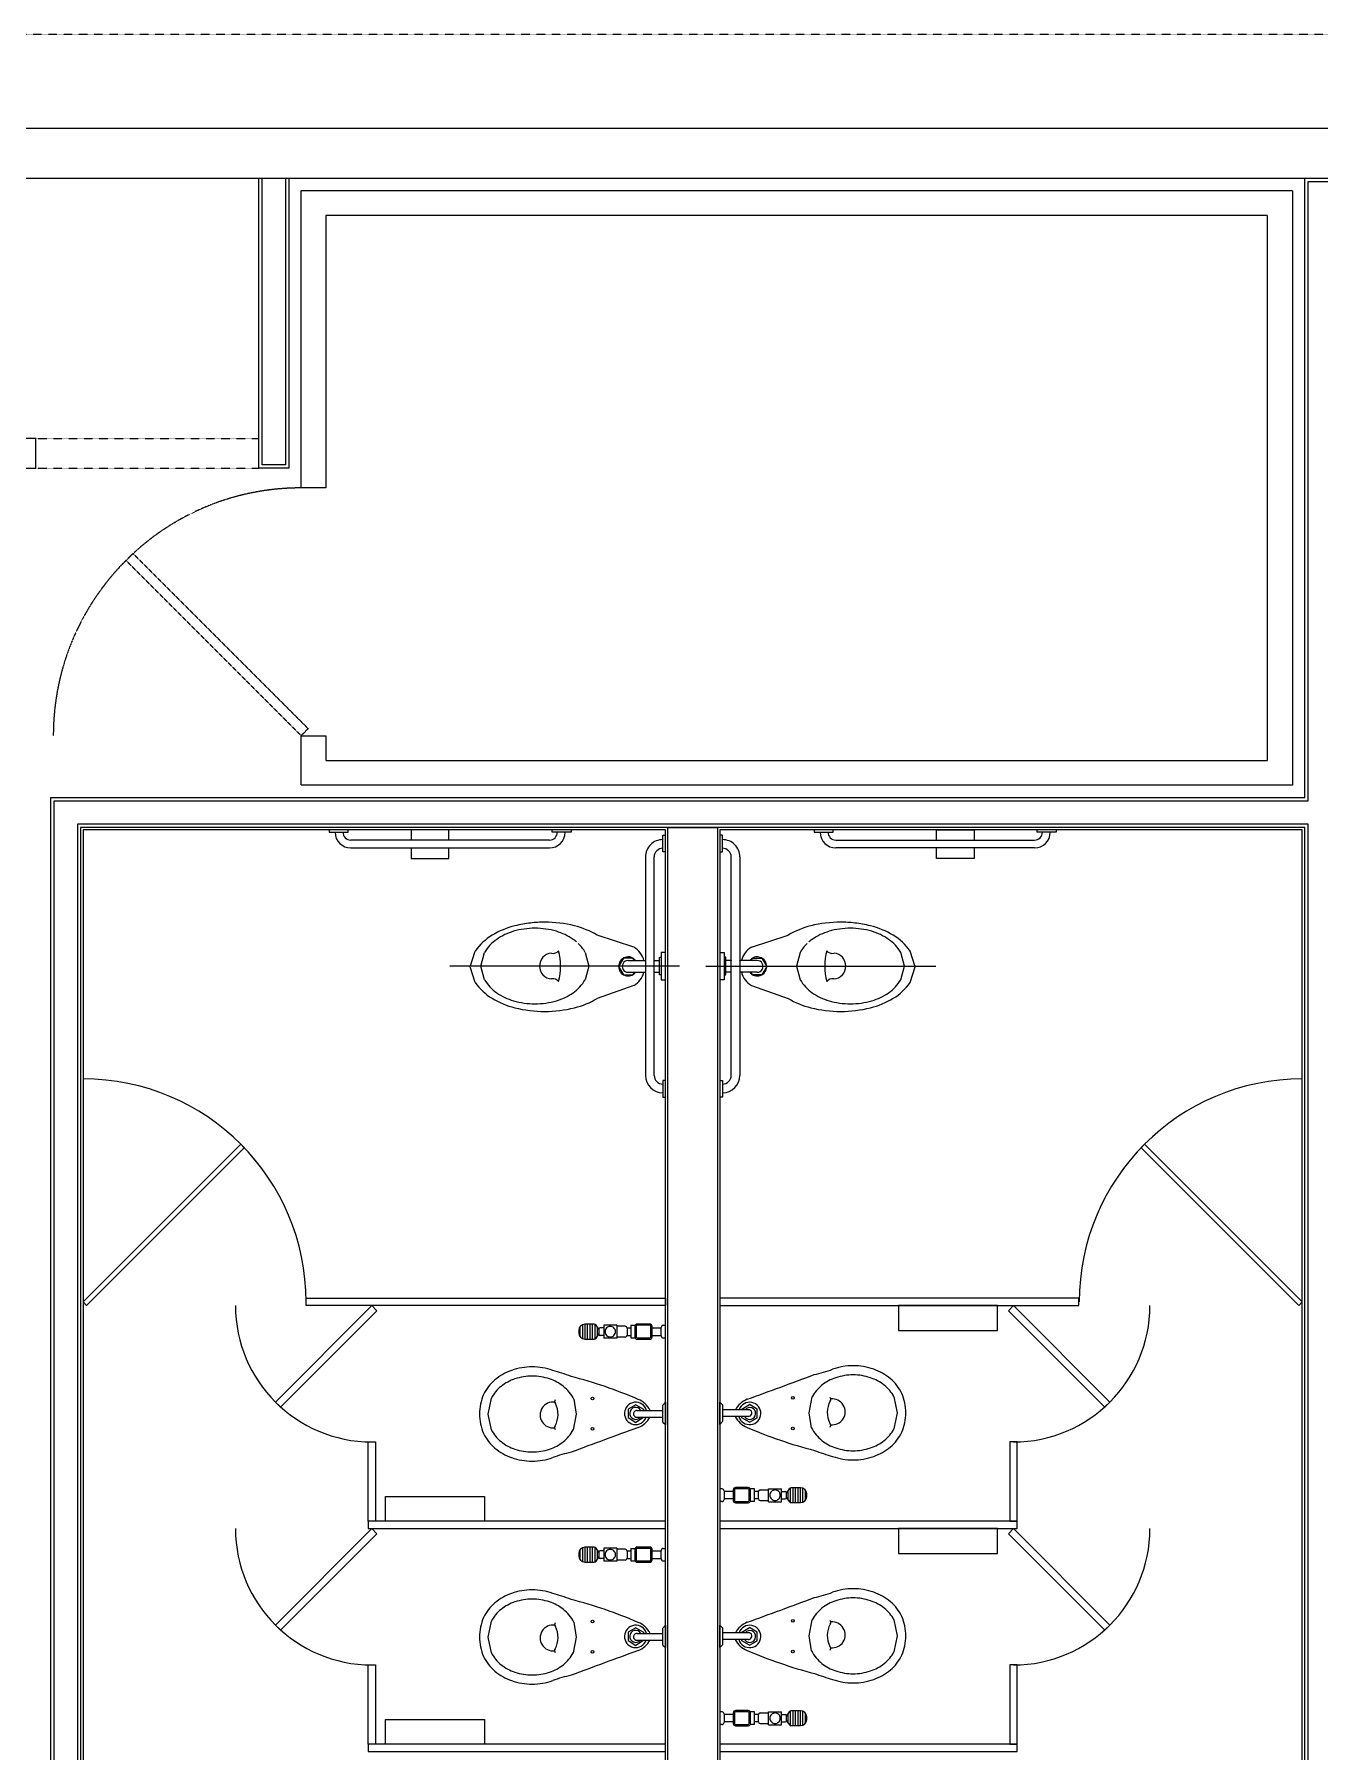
# Model space of a CAD drawing. Header units: millimetres. Extents: x -155 to 94595, y -3153 to 63413.
# Drawn here: x 4378 to 9565, y 55947 to 62877 of the extents above; entities that cross this region are included whole.
import ezdxf

# ---------------------------------------------------------------- set-up
doc = ezdxf.new("R2010")
doc.units = ezdxf.units.MM
for name, pattern in [('REFERENCIA CAMPECHE$0$63-BASE1-6$0$HIDDEN2', [0.1875, 0.125, -0.0625]), ('REFERENCIA CAMPECHE$0$SO-BASE1$0$HIDDEN2', [0.1875, 0.125, -0.0625]), ('TRATTEGGIATA2', [0.375, 0.25, -0.125])]:
    doc.linetypes.add(name, pattern=pattern)
for name, color, linetype in [('3', 145, 'Continuous'), ('5', 1, 'TRATTEGGIATA2'), ('door', 252, 'Continuous'), ('int', 185, 'Continuous'), ('section', 2, 'Continuous'), ('wall', 5, 'Continuous')]:
    doc.layers.add(name, color=color, linetype=linetype)

msp = doc.modelspace()

# ---------------------------------------------------------------- linework, layer by layer
at = {"layer": '3'}
for points in [[(6924.86, 59666.989), (4574.86, 59666.989), (4574.86, 50235.191), (5884.86, 50235.191)], [(6924.86, 51555.191), (6924.86, 59666.989)], [(9494.86, 50225.191), (9494.86, 59666.989), (7144.86, 59666.989)], [(7144.86, 59666.989), (7144.86, 50235.191)]]:
    msp.add_lwpolyline(points, dxfattribs=at)
at = {"layer": '5', "linetype": 'REFERENCIA CAMPECHE$0$SO-BASE1$0$HIDDEN2'}
msp.add_line((94584.86, 62877.489), (204.86, 62877.489), dxfattribs=at)
at = {"layer": '5', "linetype": 'REFERENCIA CAMPECHE$0$63-BASE1-6$0$HIDDEN2'}
for p, q in [((4384.86, 61246.989), (5284.86, 61246.989)), ((4384.86, 61126.989), (5284.86, 61126.989))]:
    msp.add_line(p, q, dxfattribs=at)
at = {"layer": '5'}
for points in [[(5454.86, 60046.989), (5554.86, 60046.989), (5554.86, 59946.989), (9354.86, 59946.989), (9354.86, 62146.989), (5554.86, 62146.989), (5554.86, 61046.989), (5454.86, 61046.989), (5454.86, 62246.989), (9454.86, 62246.989), (9454.86, 59846.989), (5454.86, 59846.989)], [(5454.86, 60046.989), (4747.753, 60754.096), (4776.037, 60782.38), (5483.144, 60075.274)]]:
    msp.add_lwpolyline(points, close=True, dxfattribs=at)
msp.add_arc((5454.86, 60046.989), 1000, 90, 180, dxfattribs=at)
at = {"layer": 'door'}
for points in [[(4574.86, 57761.989), (5211.256, 58398.385), (5225.398, 58384.243), (4589.002, 57747.847)], [(9494.86, 57761.989), (8858.464, 58398.385), (8844.321, 58384.243), (9480.717, 57747.847)], [(5739.797, 57746.98), (5350.889, 57358.071), (5372.102, 57336.858), (5761.01, 57725.767)], [(8329.925, 57746.972), (8718.834, 57358.064), (8697.62, 57336.85), (8308.712, 57725.759)], [(5739.794, 56846.98), (5350.886, 56458.071), (5372.099, 56436.858), (5761.008, 56825.767)], [(8329.925, 56846.971), (8718.833, 56458.062), (8697.62, 56436.849), (8308.712, 56825.757)]]:
    msp.add_lwpolyline(points, close=True, dxfattribs=at)
for centre, radius, start, end in [((4574.86, 57761.989), 900, 0, 90), ((9494.86, 57761.989), 900, 90, 180), ((5739.797, 57746.98), 550, 180, 270), ((8329.925, 57746.972), 550, 270, 0), ((5739.794, 56846.98), 550, 180, 270), ((8329.925, 56846.971), 550, 270, 0)]:
    msp.add_arc(centre, radius, start, end, dxfattribs=at)
at = {"layer": 'int'}
for p, q in [((5568.045, 59666.989), (5568.045, 59657.464)), ((5568.045, 59657.464), (5644.245, 59657.464)), ((5644.245, 59657.464), (5644.245, 59666.989)), ((6456.931, 59625.714), (5655.357, 59625.714)), ((6051.061, 59666.989), (5898.662, 59666.989)), ((5898.662, 59666.989), (5898.662, 59625.714)), ((6051.061, 59625.714), (6051.061, 59666.989)), ((6468.043, 59657.464), (6468.043, 59666.989)), ((6544.243, 59657.464), (6468.043, 59657.464)), ((6544.243, 59666.989), (6544.243, 59657.464)), ((6914.382, 59578.811), (6914.382, 59645.168)), ((6914.382, 59645.168), (6924.86, 59645.168)), ((7155.337, 59645.168), (7144.86, 59645.168)), ((7155.337, 59578.811), (7155.337, 59645.168)), ((7525.476, 59666.989), (7525.476, 59657.464)), ((7525.476, 59657.464), (7601.676, 59657.464)), ((7601.676, 59657.464), (7601.676, 59666.989)), ((7612.788, 59625.714), (8414.362, 59625.714)), ((8018.658, 59625.714), (8018.658, 59666.989)), ((8018.658, 59666.989), (8171.058, 59666.989)), ((8171.058, 59666.989), (8171.058, 59625.714)), ((8425.474, 59657.464), (8425.474, 59666.989)), ((8501.674, 59657.464), (8425.474, 59657.464)), ((8501.674, 59666.989), (8501.674, 59657.464)), ((5655.357, 59593.965), (6456.931, 59593.965)), ((5898.662, 59593.965), (5898.662, 59552.045)), ((5898.662, 59552.045), (6051.061, 59552.045)), ((6051.061, 59552.045), (6051.061, 59593.965)), ((6844.532, 59557.856), (6844.532, 58676.125)), ((6879.457, 58676.125), (6879.457, 59557.856)), ((6924.86, 59578.811), (6914.382, 59578.811)), ((7144.86, 59578.811), (7155.337, 59578.811)), ((7190.262, 58676.125), (7190.262, 59557.856)), ((7225.187, 59557.856), (7225.187, 58676.125)), ((8414.362, 59593.965), (7612.788, 59593.965)), ((8018.658, 59552.045), (8018.658, 59593.965)), ((8171.058, 59552.045), (8018.658, 59552.045)), ((8171.058, 59593.965), (8171.058, 59552.045)), ((6798.054, 59193.178), (6649.461, 59242.079)), ((7271.666, 59193.178), (7420.259, 59242.079)), ((6137.641, 59114.42), (6157.4, 59177.778)), ((6180.267, 59117.43), (6195.405, 59172.693)), ((6195.405, 59062.167), (6180.267, 59117.43)), ((6601.126, 59172.693), (6616.263, 59117.43)), ((6616.263, 59117.43), (6601.126, 59062.167)), ((6755.194, 59149.237), (6735.951, 59115.906)), ((6793.681, 59149.237), (6755.194, 59149.237)), ((6774.438, 59139.688), (6844.532, 59139.688)), ((6799.194, 59139.688), (6793.681, 59149.237)), ((6844.532, 59139.688), (6844.532, 59140.878)), ((6879.457, 59140.878), (6879.457, 59139.688)), ((6879.457, 59139.688), (6900.495, 59139.688)), ((6900.495, 59152.66), (6908.36, 59152.66)), ((6900.495, 59081.321), (6900.495, 59152.66)), ((6924.86, 59171.99), (6908.36, 59171.99)), ((6908.36, 59171.99), (6908.36, 59061.991)), ((7144.86, 59171.99), (7161.36, 59171.99)), ((7161.36, 59171.99), (7161.36, 59061.991)), ((7169.224, 59152.66), (7161.36, 59152.66)), ((7169.224, 59081.321), (7169.224, 59152.66)), ((7190.262, 59139.688), (7169.224, 59139.688)), ((7190.262, 59140.878), (7190.262, 59139.688)), ((7225.187, 59139.688), (7225.187, 59140.878)), ((7295.281, 59139.688), (7225.187, 59139.688)), ((7270.525, 59139.688), (7276.038, 59149.237)), ((7276.038, 59149.237), (7314.525, 59149.237)), ((7314.525, 59149.237), (7333.768, 59115.906)), ((7468.594, 59172.693), (7453.456, 59117.43)), ((7453.456, 59117.43), (7468.594, 59062.167)), ((7889.452, 59117.43), (7874.314, 59172.693)), ((7874.314, 59062.167), (7889.452, 59117.43)), ((7932.078, 59114.42), (7912.319, 59177.778)), ((6981.98, 59116.99), (6054.31, 59116.99)), ((6157.4, 59051.062), (6137.641, 59114.42)), ((6735.951, 59115.906), (6755.194, 59082.575)), ((6755.194, 59082.575), (6793.681, 59082.575)), ((6774.438, 59092.124), (6844.532, 59092.124)), ((6793.681, 59082.575), (6799.194, 59092.124)), ((6879.457, 59092.124), (6900.495, 59092.124)), ((6908.36, 59081.321), (6900.495, 59081.321)), ((6908.36, 59061.991), (6924.86, 59061.991)), ((7087.739, 59116.99), (8015.409, 59116.99)), ((7161.36, 59061.991), (7144.86, 59061.991)), ((7161.36, 59081.321), (7169.224, 59081.321)), ((7190.262, 59092.124), (7169.224, 59092.124)), ((7295.281, 59092.124), (7225.187, 59092.124)), ((7276.038, 59082.575), (7270.525, 59092.124)), ((7314.525, 59082.575), (7276.038, 59082.575)), ((7333.768, 59115.906), (7314.525, 59082.575)), ((7912.319, 59051.062), (7932.078, 59114.42)), ((6798.054, 59038.993), (6649.52, 58986.827)), ((7271.666, 59038.993), (7420.199, 58986.827)), ((6924.86, 58655.17), (6914.382, 58655.17)), ((6914.382, 58655.17), (6914.382, 58588.813)), ((7144.86, 58655.17), (7155.337, 58655.17)), ((7155.337, 58655.17), (7155.337, 58588.813)), ((6914.382, 58588.813), (6924.86, 58588.813)), ((7155.337, 58588.813), (7144.86, 58588.813)), ((8264.847, 57746.988), (7864.847, 57746.988)), ((7864.847, 57746.988), (7864.847, 57646.988)), ((8264.847, 57646.988), (8264.847, 57746.988)), ((6581.017, 57620.556), (6581.017, 57663.415)), ((6591.017, 57613.602), (6591.017, 57670.369)), ((6636.774, 57671.985), (6599.86, 57671.985)), ((6601.017, 57611.986), (6601.017, 57671.985)), ((6611.017, 57611.986), (6611.017, 57671.985)), ((6621.017, 57611.986), (6621.017, 57671.985)), ((6631.017, 57611.986), (6631.017, 57671.985)), ((6641.017, 57612.931), (6641.017, 57671.041)), ((6656.52, 57651.986), (6644.835, 57667.903)), ((6728.52, 57668.192), (6676.52, 57668.192)), ((6676.52, 57668.192), (6676.52, 57615.779)), ((6728.52, 57668.192), (6728.52, 57615.779)), ((6762.641, 57663.66), (6728.52, 57663.66)), ((6785.163, 57667.485), (6785.163, 57616.486)), ((6785.163, 57667.485), (6802.163, 57667.485)), ((6801.448, 57663.235), (6801.448, 57620.736)), ((6806.448, 57663.235), (6806.448, 57620.736)), ((6861.698, 57672.485), (6810.698, 57672.485)), ((6861.698, 57667.485), (6810.698, 57667.485)), ((6865.948, 57620.736), (6865.948, 57663.235)), ((6870.948, 57620.736), (6870.948, 57663.235)), ((6916.36, 57667.485), (6924.86, 57667.485)), ((6924.86, 57616.486), (6924.86, 57667.485)), ((6574.86, 57646.986), (6574.86, 57636.986)), ((6599.86, 57611.986), (6636.774, 57611.986)), ((6644.835, 57616.068), (6656.52, 57631.986)), ((6651.017, 57624.489), (6651.017, 57659.482)), ((6656.52, 57651.986), (6656.52, 57631.986)), ((6676.52, 57656.985), (6661.52, 57656.985)), ((6676.52, 57626.986), (6661.52, 57626.986)), ((6728.52, 57615.779), (6676.52, 57615.779)), ((6762.641, 57620.311), (6728.52, 57620.311)), ((6769.845, 57656.985), (6785.163, 57656.985)), ((6769.845, 57626.986), (6785.163, 57626.986)), ((6769.866, 57656.435), (6769.866, 57627.536)), ((6785.163, 57616.486), (6802.163, 57616.486)), ((6810.698, 57616.486), (6861.698, 57616.486)), ((6810.698, 57611.486), (6861.698, 57611.486)), ((6870.948, 57656.985), (6907.86, 57656.985)), ((6870.948, 57626.986), (6907.86, 57626.986)), ((6907.86, 57624.986), (6907.86, 57658.985)), ((6916.36, 57616.486), (6924.86, 57616.486)), ((7864.847, 57646.988), (8264.847, 57646.988)), ((6209.791, 57309.599), (6222.61, 57373.586)), ((6555.355, 57370.01), (6565.225, 57309.599)), ((6805.53, 57347.242), (6774.342, 57329.636)), ((6774.342, 57329.636), (6774.342, 57295.328)), ((6805.53, 57347.242), (6836.718, 57329.636)), ((6809.416, 57324.284), (6914.443, 57324.284)), ((6836.718, 57329.636), (6836.718, 57324.284)), ((6914.443, 57345.249), (6924.86, 57357.19)), ((6914.443, 57277.016), (6914.443, 57345.249)), ((6924.86, 57357.19), (6924.86, 57266.781)), ((7155.276, 57346.955), (7144.86, 57357.19)), ((7144.86, 57266.781), (7144.86, 57357.19)), ((7155.276, 57346.955), (7155.276, 57278.722)), ((7264.263, 57326.966), (7155.276, 57326.966)), ((7233.001, 57328.643), (7264.189, 57348.076)), ((7233.001, 57326.966), (7233.001, 57328.643)), ((7295.377, 57328.643), (7264.189, 57348.076)), ((7295.377, 57294.335), (7295.377, 57328.643)), ((7504.494, 57314.372), (7517.313, 57378.358)), ((7847.109, 57378.358), (7859.928, 57314.372)), ((6222.61, 57245.613), (6209.791, 57309.599)), ((6565.225, 57309.599), (6552.406, 57245.613)), ((6774.342, 57295.328), (6805.53, 57275.895)), ((6805.456, 57297.005), (6914.443, 57297.005)), ((6836.718, 57295.328), (6805.53, 57275.895)), ((6836.718, 57297.005), (6836.718, 57295.328)), ((6914.443, 57277.016), (6924.86, 57266.781)), ((7155.276, 57278.722), (7144.86, 57266.781)), ((7260.303, 57299.687), (7155.276, 57299.687)), ((7233.001, 57294.335), (7233.001, 57299.687)), ((7264.189, 57276.729), (7233.001, 57294.335)), ((7264.189, 57276.729), (7295.377, 57294.335)), ((7514.364, 57253.961), (7504.494, 57314.372)), ((7859.928, 57314.372), (7847.109, 57250.385)), ((5794.873, 56876.988), (5794.873, 56976.988)), ((5794.873, 56976.988), (6194.873, 56976.988)), ((6194.873, 56976.988), (6194.873, 56876.988)), ((7144.86, 57007.485), (7144.86, 56956.486)), ((7153.36, 57007.485), (7144.86, 57007.485)), ((7161.86, 56998.985), (7161.86, 56964.986)), ((7198.771, 56996.985), (7161.86, 56996.985)), ((7198.771, 57003.235), (7198.771, 56960.736)), ((7203.771, 57003.235), (7203.771, 56960.736)), ((7259.021, 57012.485), (7208.021, 57012.485)), ((7259.021, 57007.485), (7208.021, 57007.485)), ((7263.271, 56960.736), (7263.271, 57003.235)), ((7284.556, 57007.485), (7267.556, 57007.485)), ((7268.271, 56960.736), (7268.271, 57003.235)), ((7284.556, 56956.486), (7284.556, 57007.485)), ((7299.874, 56996.985), (7284.556, 56996.985)), ((7299.853, 56967.536), (7299.853, 56996.435)), ((7307.078, 57003.66), (7341.199, 57003.66)), ((7341.199, 56955.779), (7341.199, 57008.192)), ((7341.199, 57008.192), (7393.199, 57008.192)), ((7393.199, 56955.779), (7393.199, 57008.192)), ((7393.199, 56996.985), (7408.199, 56996.985)), ((7424.885, 57007.903), (7413.199, 56991.986)), ((7413.199, 56971.986), (7413.199, 56991.986)), ((7413.199, 56971.986), (7424.885, 56956.068)), ((7418.702, 56999.482), (7418.702, 56964.489)), ((7428.702, 57011.041), (7428.702, 56952.931)), ((7469.859, 57011.985), (7432.946, 57011.985)), ((7438.702, 57011.985), (7438.702, 56951.986)), ((7448.702, 57011.985), (7448.702, 56951.986)), ((7458.702, 57011.985), (7458.702, 56951.986)), ((7468.702, 57011.985), (7468.702, 56951.986)), ((7478.702, 57010.369), (7478.702, 56953.602)), ((7488.702, 57003.415), (7488.702, 56960.556)), ((7494.859, 56976.986), (7494.859, 56986.986)), ((7153.36, 56956.486), (7144.86, 56956.486)), ((7198.771, 56966.986), (7161.86, 56966.986)), ((7208.021, 56956.486), (7259.021, 56956.486)), ((7208.021, 56951.486), (7259.021, 56951.486)), ((7284.556, 56956.486), (7267.556, 56956.486)), ((7299.874, 56966.986), (7284.556, 56966.986)), ((7307.078, 56960.311), (7341.199, 56960.311)), ((7341.199, 56955.779), (7393.199, 56955.779)), ((7393.199, 56966.986), (7408.199, 56966.986)), ((7432.946, 56951.986), (7469.859, 56951.986)), ((6194.873, 56876.988), (5794.873, 56876.988)), ((8264.847, 56846.985), (7864.847, 56846.985)), ((7864.847, 56846.985), (7864.847, 56746.985)), ((8264.847, 56746.985), (8264.847, 56846.985)), ((6581.017, 56720.553), (6581.017, 56763.412)), ((6591.017, 56713.599), (6591.017, 56770.367)), ((6636.774, 56771.983), (6599.86, 56771.983)), ((6601.017, 56711.983), (6601.017, 56771.983)), ((6611.017, 56711.983), (6611.017, 56771.983)), ((6621.017, 56711.983), (6621.017, 56771.983)), ((6631.017, 56711.983), (6631.017, 56771.983)), ((6641.017, 56712.928), (6641.017, 56771.038)), ((6656.52, 56751.983), (6644.835, 56767.901)), ((6728.52, 56768.189), (6676.52, 56768.189)), ((6676.52, 56768.189), (6676.52, 56715.777)), ((6728.52, 56768.189), (6728.52, 56715.777)), ((6762.641, 56763.658), (6728.52, 56763.658)), ((6785.163, 56767.483), (6785.163, 56716.483)), ((6785.163, 56767.483), (6802.163, 56767.483)), ((6801.448, 56763.233), (6801.448, 56720.733)), ((6806.448, 56763.233), (6806.448, 56720.733)), ((6861.698, 56772.483), (6810.698, 56772.483)), ((6861.698, 56767.483), (6810.698, 56767.483)), ((6865.948, 56720.733), (6865.948, 56763.233)), ((6870.948, 56720.733), (6870.948, 56763.233)), ((6916.36, 56767.483), (6924.86, 56767.483)), ((6924.86, 56716.483), (6924.86, 56767.483)), ((6574.86, 56746.983), (6574.86, 56736.983)), ((6599.86, 56711.983), (6636.774, 56711.983)), ((6644.835, 56716.065), (6656.52, 56731.983)), ((6651.017, 56724.487), (6651.017, 56759.479)), ((6656.52, 56751.983), (6656.52, 56731.983)), ((6676.52, 56756.983), (6661.52, 56756.983)), ((6676.52, 56726.983), (6661.52, 56726.983)), ((6728.52, 56715.777), (6676.52, 56715.777)), ((6762.641, 56720.308), (6728.52, 56720.308)), ((6769.845, 56756.983), (6785.163, 56756.983)), ((6769.845, 56726.983), (6785.163, 56726.983)), ((6769.866, 56756.433), (6769.866, 56727.533)), ((6785.163, 56716.483), (6802.163, 56716.483)), ((6810.698, 56716.483), (6861.698, 56716.483)), ((6810.698, 56711.483), (6861.698, 56711.483)), ((6870.948, 56756.983), (6907.86, 56756.983)), ((6870.948, 56726.983), (6907.86, 56726.983)), ((6907.86, 56724.983), (6907.86, 56758.983)), ((6916.36, 56716.483), (6924.86, 56716.483)), ((7864.847, 56746.985), (8264.847, 56746.985)), ((6209.791, 56409.597), (6222.61, 56473.583)), ((6555.355, 56470.007), (6565.225, 56409.597)), ((6805.53, 56447.239), (6774.342, 56429.633)), ((6774.342, 56429.633), (6774.342, 56395.326)), ((6805.53, 56447.239), (6836.718, 56429.633)), ((6809.416, 56424.281), (6914.443, 56424.281)), ((6836.718, 56429.633), (6836.718, 56424.281)), ((6914.443, 56445.246), (6924.86, 56457.187)), ((6914.443, 56377.014), (6914.443, 56445.246)), ((6924.86, 56457.187), (6924.86, 56366.779)), ((7155.276, 56446.952), (7144.86, 56457.187)), ((7144.86, 56366.779), (7144.86, 56457.187)), ((7155.276, 56446.952), (7155.276, 56378.72)), ((7264.263, 56426.964), (7155.276, 56426.964)), ((7233.001, 56428.64), (7264.189, 56448.073)), ((7233.001, 56426.964), (7233.001, 56428.64)), ((7295.377, 56428.64), (7264.189, 56448.073)), ((7295.377, 56394.333), (7295.377, 56428.64)), ((7504.494, 56414.369), (7517.313, 56478.356)), ((7514.364, 56353.959), (7504.494, 56414.369)), ((7847.109, 56478.356), (7859.928, 56414.369)), ((7859.928, 56414.369), (7847.109, 56350.383)), ((6222.61, 56345.61), (6209.791, 56409.597)), ((6565.225, 56409.597), (6552.406, 56345.61)), ((6774.342, 56395.326), (6805.53, 56375.893)), ((6805.456, 56397.002), (6914.443, 56397.002)), ((6836.718, 56395.326), (6805.53, 56375.893)), ((6836.718, 56397.002), (6836.718, 56395.326)), ((6914.443, 56377.014), (6924.86, 56366.779)), ((7155.276, 56378.72), (7144.86, 56366.779)), ((7260.303, 56399.684), (7155.276, 56399.684)), ((7233.001, 56394.333), (7233.001, 56399.684)), ((7264.189, 56376.726), (7233.001, 56394.333)), ((7264.189, 56376.726), (7295.377, 56394.333)), ((5794.87, 55976.988), (5794.87, 56076.988)), ((5794.87, 56076.988), (6194.87, 56076.988)), ((6194.87, 56076.988), (6194.87, 55976.988)), ((7144.86, 56107.483), (7144.86, 56056.483)), ((7153.36, 56107.483), (7144.86, 56107.483)), ((7161.86, 56098.983), (7161.86, 56064.983)), ((7198.771, 56096.983), (7161.86, 56096.983)), ((7198.771, 56103.233), (7198.771, 56060.733)), ((7203.771, 56103.233), (7203.771, 56060.733)), ((7259.021, 56112.483), (7208.021, 56112.483)), ((7259.021, 56107.483), (7208.021, 56107.483)), ((7263.271, 56060.733), (7263.271, 56103.233)), ((7284.556, 56107.483), (7267.556, 56107.483)), ((7268.271, 56060.733), (7268.271, 56103.233)), ((7284.556, 56056.483), (7284.556, 56107.483)), ((7299.874, 56096.983), (7284.556, 56096.983)), ((7299.853, 56067.533), (7299.853, 56096.433)), ((7307.078, 56103.658), (7341.199, 56103.658)), ((7341.199, 56055.777), (7341.199, 56108.189)), ((7341.199, 56108.189), (7393.199, 56108.189)), ((7393.199, 56055.777), (7393.199, 56108.189)), ((7393.199, 56096.983), (7408.199, 56096.983)), ((7424.885, 56107.901), (7413.199, 56091.983)), ((7413.199, 56071.983), (7413.199, 56091.983)), ((7413.199, 56071.983), (7424.885, 56056.065)), ((7418.702, 56099.479), (7418.702, 56064.487)), ((7428.702, 56111.038), (7428.702, 56052.928)), ((7469.859, 56111.983), (7432.946, 56111.983)), ((7438.702, 56111.983), (7438.702, 56051.983)), ((7448.702, 56111.983), (7448.702, 56051.983)), ((7458.702, 56111.983), (7458.702, 56051.983)), ((7468.702, 56111.983), (7468.702, 56051.983)), ((7478.702, 56110.367), (7478.702, 56053.599)), ((7488.702, 56103.412), (7488.702, 56060.553)), ((7494.859, 56076.983), (7494.859, 56086.983)), ((7153.36, 56056.483), (7144.86, 56056.483)), ((7198.771, 56066.983), (7161.86, 56066.983)), ((7208.021, 56056.483), (7259.021, 56056.483)), ((7208.021, 56051.483), (7259.021, 56051.483)), ((7284.556, 56056.483), (7267.556, 56056.483)), ((7299.874, 56066.983), (7284.556, 56066.983)), ((7307.078, 56060.308), (7341.199, 56060.308)), ((7341.199, 56055.777), (7393.199, 56055.777)), ((7393.199, 56066.983), (7408.199, 56066.983)), ((7432.946, 56051.983), (7469.859, 56051.983)), ((6194.87, 55976.988), (5794.87, 55976.988))]:
    msp.add_line(p, q, dxfattribs=at)
for centre in [(6630.453, 57372.442), (7439.266, 57374.532), (6630.453, 57249.439), (7439.266, 57251.529), (6630.453, 56472.439), (7439.266, 56474.53), (6630.453, 56349.436), (7439.266, 56351.526)]:
    msp.add_circle(centre, 5.475, dxfattribs=at)
for centre, radius, start, end in [((5655.357, 59657.464), 63.5, 179.999969, 269.999969), ((5655.357, 59657.464), 31.75, 179.999969, 269.999969), ((6456.931, 59657.464), 63.5, 270.000031, 0.000031), ((6456.931, 59657.464), 31.75, 270.000031, 0.000031), ((6914.382, 59557.856), 69.85, 89.999969, 179.999969), ((7155.337, 59557.856), 69.85, 0.000031, 90.000031), ((7612.788, 59657.464), 63.5, 179.999969, 269.999969), ((7612.788, 59657.464), 31.75, 179.999969, 269.999969), ((8414.362, 59657.464), 63.5, 270.000031, 0.000031), ((8414.362, 59657.464), 31.75, 270.000031, 0.000031), ((6914.382, 59557.856), 34.925, 89.999969, 179.999969), ((7155.337, 59557.856), 34.925, 0.000031, 90.000031), ((6398.733, 58952.846), 336.768, 103.9461185, 120.9435354), ((6375.727, 59037.04), 229.647, 106.1550421, 124.9666371), ((6398.265, 58959.237), 310.649, 90, 106.1550421), ((6437.846, 58795.343), 499.055, 96.5794943, 103.9461185), ((6437.846, 58795.343), 499.055, 90, 96.5794943), ((6398.265, 58959.237), 310.649, 73.8449579, 90), ((6437.846, 58795.343), 499.055, 76.0538815, 90), ((6420.803, 59037.04), 229.647, 55.0333629, 73.8449579), ((6476.958, 58952.846), 336.768, 59.1876325, 76.0538815), ((7592.761, 58952.846), 336.768, 103.9461185, 120.8123675), ((7631.873, 58795.343), 499.055, 90, 103.9461185), ((7648.916, 59037.04), 229.647, 106.1550421, 124.9666371), ((7671.454, 58959.237), 310.649, 90, 106.1550421), ((7631.873, 58795.343), 499.055, 83.4205057, 90), ((7671.454, 58959.237), 310.649, 73.8449579, 90), ((7631.873, 58795.343), 499.055, 76.0538815, 83.4205057), ((7670.986, 58952.846), 336.768, 59.0564646, 76.0538815), ((7693.992, 59037.04), 229.647, 55.0333629, 73.8449579), ((6339.177, 59052.187), 220.943, 120.9435354, 145.3590746), ((6341.285, 59086.289), 169.549, 124.9666371, 149.3620795), ((6455.245, 59086.289), 169.549, 49.2229152, 55.0333629), ((6455.245, 59086.289), 169.549, 30.6379205, 45.9167374), ((6751.551, 59116.085), 90.032, 15.1981249, 58.9014013), ((7318.168, 59116.085), 90.032, 121.0985987, 164.8018751), ((7614.474, 59086.289), 169.549, 134.0832626, 149.3620795), ((7614.474, 59086.289), 169.549, 124.9666371, 130.7770848), ((7728.434, 59086.289), 169.549, 30.6379205, 55.0333629), ((7730.542, 59052.187), 220.943, 34.6409254, 59.0564646), ((6468.95, 59117.449), 52.307, 94.9609268, 265.988703), ((6470.455, 59199.288), 30.961, 260.3980735, 318.5740465), ((6271.556, 59117.016), 230.548, 344.4546674, 15.5453326), ((6774.438, 59115.906), 38.565, 38.0731814, 321.9268186), ((6774.438, 59115.906), 23.782, 90, 270.000048), ((7295.281, 59115.906), 38.565, 218.0731814, 141.9268186), ((7295.281, 59115.906), 23.782, 269.999952, 90), ((7798.163, 59117.016), 230.548, 164.4546674, 195.5453326), ((7599.264, 59199.288), 30.961, 221.4259535, 279.6019265), ((7600.769, 59117.449), 52.307, 274.011297, 85.0390732), ((6339.177, 59176.653), 220.943, 214.6409254, 239.0564646), ((6341.285, 59148.571), 169.549, 210.6379205, 235.0333629), ((6470.455, 59034.743), 30.961, 41.4259535, 99.6019265), ((6455.245, 59148.571), 169.549, 304.9666371, 329.3620795), ((6751.551, 59116.085), 90.032, 301.0985987, 344.5656579), ((7318.168, 59116.085), 90.032, 195.4343421, 238.9014013), ((7614.474, 59148.571), 169.549, 210.6379205, 235.0333629), ((7599.264, 59034.743), 30.961, 80.3980735, 138.5740465), ((7728.434, 59148.571), 169.549, 304.9666371, 329.3620795), ((7730.542, 59176.653), 220.943, 300.9435354, 325.3590746), ((6398.733, 59275.993), 336.768, 239.0564646, 256.0538815), ((6375.727, 59197.82), 229.647, 235.0333629, 253.8449579), ((6420.803, 59197.82), 229.647, 286.1550421, 304.9666371), ((6476.958, 59275.993), 336.768, 283.9461185, 300.8168194), ((7592.761, 59275.993), 336.768, 239.1831806, 256.0538815), ((7648.916, 59197.82), 229.647, 235.0333629, 253.8449579), ((7670.986, 59275.993), 336.768, 283.9461185, 300.9435354), ((7693.992, 59197.82), 229.647, 286.1550421, 304.9666371), ((6398.265, 59275.624), 310.649, 253.8449579, 270), ((6437.846, 59433.496), 499.055, 256.0538815, 270), ((6398.265, 59275.624), 310.649, 270, 286.1550421), ((6437.846, 59433.496), 499.055, 270, 283.9461185), ((7631.873, 59433.496), 499.055, 256.0538815, 270), ((7671.454, 59275.624), 310.649, 253.8449579, 270), ((7631.873, 59433.496), 499.055, 270, 283.9461185), ((7671.454, 59275.624), 310.649, 270, 286.1550421), ((6914.382, 58676.125), 69.85, 180.000031, 270.000031), ((6914.382, 58676.125), 34.925, 180.000031, 270.000031), ((7155.337, 58676.125), 34.925, 269.999969, 359.999969), ((7155.337, 58676.125), 69.85, 269.999969, 359.999969), ((6599.86, 57646.986), 25, 90, 180), ((6636.774, 57661.985), 10, 36.2830205, 90), ((6702.52, 57642.391), 20.8, 90, 112.6986176), ((6702.52, 57642.391), 20.8, 67.3013824, 90), ((6762.641, 57656.435), 7.225, 0, 90), ((6810.698, 57663.235), 9.25, 90, 180), ((6810.698, 57663.235), 4.25, 90, 180), ((6861.698, 57663.235), 9.25, 360, 90), ((6861.698, 57663.235), 4.25, 360, 90), ((6916.36, 57658.985), 8.5, 90, 180), ((6599.86, 57636.986), 25, 180, 270), ((6636.774, 57621.986), 10, 270, 323.7169795), ((6661.52, 57651.986), 5, 90, 180), ((6661.52, 57631.986), 5, 180, 270), ((6702.93, 57641.986), 21.41, 157.69725, 180), ((6702.93, 57641.986), 21.41, 180, 202.30275), ((6702.73, 57642.067), 21.194, 135.2799162, 157.69725), ((6702.73, 57641.904), 21.194, 202.30275, 224.7200838), ((6702.602, 57642.194), 21.014, 112.6986176, 135.2799162), ((6702.602, 57641.777), 21.014, 224.7200838, 247.3013824), ((6702.52, 57641.58), 20.8, 247.3013824, 270), ((6702.52, 57641.58), 20.8, 270, 292.6986176), ((6702.437, 57642.194), 21.014, 44.7200838, 67.3013824), ((6702.437, 57641.777), 21.014, 292.6986176, 315.2799162), ((6702.31, 57642.067), 21.194, 22.3027499, 44.7200838), ((6702.31, 57641.904), 21.194, 315.2799162, 337.69725), ((6702.11, 57641.986), 21.41, 0, 22.30275), ((6702.11, 57641.986), 21.41, 337.69725, 0), ((6762.641, 57627.536), 7.225, 270, 0), ((6810.698, 57620.736), 9.25, 180, 270), ((6810.698, 57620.736), 4.25, 180, 270), ((6861.698, 57620.736), 4.25, 270, 360), ((6861.698, 57620.736), 9.25, 270, 360), ((6916.36, 57624.986), 8.5, 180, 270), ((6374.685, 57283.499), 213.977, 109.1821443, 130.0260464), ((6387.253, 57247.37), 252.23, 90, 109.1821443), ((6387.508, 57239.823), 222.754, 90, 108.2358355), ((6387.253, 57247.37), 252.23, 70.8178557, 90), ((6387.508, 57239.823), 222.754, 71.7641645, 90), ((6225.628, 56610.864), 908.26, 69.4864327, 74.3834825), ((6055.446, 55595.687), 1928.721, 66.8123457, 75.3296761), ((-952.199, 80078.433), 24146.842, 289.8696151, 290.553471), ((7402.25, 58027.698), 572.423, 282.4142303, 290.166312), ((7669.069, 57284.483), 180.757, 108.2358355, 128.4996718), ((7682.466, 57252.142), 252.23, 90, 109.1821443), ((7682.211, 57244.595), 222.754, 90, 108.2358355), ((7682.211, 57244.595), 222.754, 71.7641645, 90), ((7682.466, 57252.142), 252.23, 70.8178557, 90), ((7695.353, 57284.483), 180.757, 51.5003282, 71.7641645), ((7695.035, 57288.271), 213.977, 49.9739536, 70.8178557), ((6378.984, 57309.74), 204.124, 157.4978565, 180.0394348), ((6355.361, 57306.506), 183.932, 130.0260464, 153.7481757), ((6354.202, 57305.06), 148.366, 128.4996718, 152.4920265), ((6374.366, 57279.71), 180.757, 108.2358355, 128.4996718), ((6400.65, 57279.71), 180.757, 51.5003282, 71.7641645), ((6413.873, 57296.334), 159.516, 27.5079735, 51.5003282), ((7648.905, 57309.832), 148.366, 128.4996718, 152.4920265), ((7715.517, 57309.832), 148.366, 27.5079735, 51.5003282), ((7714.358, 57311.278), 183.932, 26.2518243, 49.9739536), ((7690.735, 57314.512), 204.124, 359.9605652, 22.5021435), ((6471.619, 57305.622), 52.244, 82.7354343, 276.1873838), ((6489.153, 57359.914), 11.211, 141.9947613, 223.9680289), ((6397.439, 57308.403), 94.385, 330.4589097, 27.5990895), ((6804.86, 57312.13), 45.112, 15.6299011, 340.4105086), ((6804.86, 57312.13), 24.159, 30.2050925, 321.2391342), ((6810.418, 57310.211), 14.108, 85.9298868, 249.4090722), ((6784.923, 57288.094), 85.902, 24.9167154, 69.5978889), ((7290.888, 57280.168), 95.945, 112.0614591, 150.8067454), ((7264.86, 57311.841), 45.112, 195.6299011, 160.4105086), ((7264.86, 57311.841), 24.159, 210.2050925, 141.2391342), ((7259.302, 57313.76), 14.108, 265.9298868, 69.4090722), ((7672.28, 57315.568), 94.385, 150.4589097, 207.5990895), ((7581.331, 57369.007), 11.211, 321.9947613, 43.9680289), ((7598.1, 57318.349), 52.244, 262.7354343, 96.1873838), ((6378.984, 57309.459), 204.124, 179.9605652, 202.5021435), ((6488.388, 57254.964), 11.211, 141.9947613, 223.9680289), ((15021.918, 34545.538), 24146.842, 109.8696151, 110.553471), ((6778.831, 57343.803), 95.945, 292.0614591, 330.8067454), ((7284.797, 57335.878), 85.902, 204.9167154, 249.5978889), ((8014.273, 59028.284), 1928.721, 246.8123457, 255.3296761), ((7655.846, 57327.637), 159.516, 207.5079735, 231.5003282), ((7580.566, 57264.057), 11.211, 321.9947613, 43.9680289), ((7715.517, 57318.911), 148.366, 308.4996718, 332.4920265), ((7690.735, 57314.231), 204.124, 337.4978565, 0.0394348), ((6355.361, 57312.693), 183.932, 206.2518243, 229.9739536), ((6354.202, 57314.139), 148.366, 207.5079735, 231.5003282), ((6374.366, 57339.489), 180.757, 231.5003282, 251.7641645), ((6400.65, 57339.489), 180.757, 288.2358355, 308.4996718), ((6420.814, 57314.139), 148.366, 308.4996718, 332.4920265), ((7669.069, 57344.261), 180.757, 231.5003282, 251.7641645), ((7695.353, 57344.261), 180.757, 288.2358355, 308.4996718), ((7714.358, 57317.465), 183.932, 310.0260464, 333.7481757), ((6374.685, 57335.7), 213.977, 229.9739536, 250.8178557), ((6387.253, 57371.829), 252.23, 250.8178557, 270), ((6387.508, 57379.376), 222.754, 251.7641645, 270), ((6387.253, 57371.829), 252.23, 270, 289.1821443), ((6387.508, 57379.376), 222.754, 270, 288.2358355), ((6667.469, 56596.273), 572.423, 102.4142303, 110.166312), ((7844.092, 58013.107), 908.26, 249.4864327, 254.3834825), ((7682.466, 57376.601), 252.23, 250.8178557, 270), ((7682.211, 57384.148), 222.754, 251.7641645, 270), ((7682.211, 57384.148), 222.754, 270, 288.2358355), ((7682.466, 57376.601), 252.23, 270, 289.1821443), ((7695.035, 57340.473), 213.977, 289.1821443, 310.0260464), ((7153.36, 56998.985), 8.5, 0, 90), ((7208.021, 57003.235), 9.25, 90, 180), ((7208.021, 57003.235), 4.25, 90, 180), ((7259.021, 57003.235), 9.25, 360, 90), ((7259.021, 57003.235), 4.25, 0, 90), ((7307.078, 56996.435), 7.225, 90, 180), ((7367.609, 56981.986), 21.41, 157.69725, 180), ((7367.609, 56981.986), 21.41, 180, 202.30275), ((7367.41, 56982.067), 21.194, 135.2799162, 157.69725), ((7367.41, 56981.904), 21.194, 202.3027499, 224.7200838), ((7367.282, 56982.194), 21.014, 112.6986176, 135.2799162), ((7367.199, 56982.391), 20.8, 90, 112.6986176), ((7367.199, 56982.391), 20.8, 67.3013824, 90), ((7367.117, 56982.194), 21.014, 44.7200838, 67.3013824), ((7366.989, 56982.067), 21.194, 22.30275, 44.7200838), ((7366.989, 56981.904), 21.194, 315.2799162, 337.69725), ((7366.789, 56981.986), 21.41, 360, 22.30275), ((7366.789, 56981.986), 21.41, 337.69725, 360), ((7408.199, 56991.986), 5, 0, 90), ((7408.199, 56971.986), 5, 270, 0), ((7432.946, 57001.985), 10, 90, 143.7169795), ((7469.859, 56986.986), 25, 0, 90), ((7469.859, 56976.986), 25, 270, 360), ((7153.36, 56964.986), 8.5, 270, 0), ((7208.021, 56960.736), 9.25, 180, 270), ((7208.021, 56960.736), 4.25, 180, 270), ((7259.021, 56960.736), 4.25, 270, 360), ((7259.021, 56960.736), 9.25, 270, 360), ((7307.078, 56967.536), 7.225, 180, 270), ((7367.282, 56981.777), 21.014, 224.7200838, 247.3013824), ((7367.199, 56981.58), 20.8, 247.3013824, 270), ((7367.199, 56981.58), 20.8, 270, 292.6986176), ((7367.117, 56981.777), 21.014, 292.6986176, 315.2799162), ((7432.946, 56961.986), 10, 216.2830205, 270), ((6599.86, 56746.983), 25, 90, 180), ((6636.774, 56761.983), 10, 36.2830205, 90), ((6702.602, 56742.191), 21.014, 112.6986176, 135.2799162), ((6702.52, 56742.389), 20.8, 90, 112.6986176), ((6702.52, 56742.389), 20.8, 67.3013824, 90), ((6702.437, 56742.191), 21.014, 44.7200838, 67.3013824), ((6762.641, 56756.433), 7.225, 0, 90), ((6810.698, 56763.233), 9.25, 90, 180), ((6810.698, 56763.233), 4.25, 90, 180), ((6861.698, 56763.233), 9.25, 360, 90), ((6861.698, 56763.233), 4.25, 360, 90), ((6916.36, 56758.983), 8.5, 90, 180), ((6599.86, 56736.983), 25, 180, 270), ((6636.774, 56721.983), 10, 270, 323.7169795), ((6661.52, 56751.983), 5, 90, 180), ((6661.52, 56731.983), 5, 180, 270), ((6702.93, 56741.983), 21.41, 157.69725, 180), ((6702.93, 56741.983), 21.41, 180, 202.30275), ((6702.73, 56742.065), 21.194, 135.2799162, 157.69725), ((6702.73, 56741.901), 21.194, 202.30275, 224.7200838), ((6702.602, 56741.774), 21.014, 224.7200838, 247.3013824), ((6702.52, 56741.577), 20.8, 247.3013824, 270), ((6702.52, 56741.577), 20.8, 270, 292.6986176), ((6702.437, 56741.774), 21.014, 292.6986176, 315.2799162), ((6702.31, 56742.065), 21.194, 22.3027499, 44.7200838), ((6702.31, 56741.901), 21.194, 315.2799162, 337.69725), ((6702.11, 56741.983), 21.41, 0, 22.30275), ((6702.11, 56741.983), 21.41, 337.69725, 0), ((6762.641, 56727.533), 7.225, 270, 0), ((6810.698, 56720.733), 9.25, 180, 270), ((6810.698, 56720.733), 4.25, 180, 270), ((6861.698, 56720.733), 4.25, 270, 360), ((6861.698, 56720.733), 9.25, 270, 360), ((6916.36, 56724.983), 8.5, 180, 270), ((6374.685, 56383.496), 213.977, 109.1821443, 130.0260464), ((6387.253, 56347.367), 252.23, 90, 109.1821443), ((6387.508, 56339.82), 222.754, 90, 108.2358355), ((6387.253, 56347.367), 252.23, 70.8178557, 90), ((6387.508, 56339.82), 222.754, 71.7641645, 90), ((6225.628, 55710.861), 908.26, 69.4864327, 74.3834825), ((6055.446, 54695.685), 1928.721, 66.8123457, 75.3296761), ((-952.199, 79178.431), 24146.842, 289.8696151, 290.553471), ((7402.25, 57127.696), 572.423, 282.4142303, 290.166312), ((7669.069, 56384.48), 180.757, 108.2358355, 128.4996718), ((7682.466, 56352.14), 252.23, 90, 109.1821443), ((7682.211, 56344.592), 222.754, 90, 108.2358355), ((7682.211, 56344.592), 222.754, 71.7641645, 90), ((7682.466, 56352.14), 252.23, 70.8178557, 90), ((7695.353, 56384.48), 180.757, 51.5003282, 71.7641645), ((7695.035, 56388.268), 213.977, 49.9739536, 70.8178557), ((6378.984, 56409.737), 204.124, 157.4978565, 180.0394348), ((6355.361, 56406.503), 183.932, 130.0260464, 153.7481757), ((6354.202, 56405.057), 148.366, 128.4996718, 152.4920265), ((6374.366, 56379.707), 180.757, 108.2358355, 128.4996718), ((6400.65, 56379.707), 180.757, 51.5003282, 71.7641645), ((6413.873, 56396.331), 159.516, 27.5079735, 51.5003282), ((7648.905, 56409.83), 148.366, 128.4996718, 152.4920265), ((7715.517, 56409.83), 148.366, 27.5079735, 51.5003282), ((7714.358, 56411.275), 183.932, 26.2518243, 49.9739536), ((7690.735, 56414.51), 204.124, 359.9605652, 22.5021435), ((6471.619, 56405.619), 52.244, 82.7354343, 276.1873838), ((6489.153, 56459.911), 11.211, 141.9947613, 223.9680289), ((6397.439, 56408.401), 94.385, 330.4589097, 27.5990895), ((6804.86, 56412.127), 45.112, 15.6299011, 340.4105086), ((6804.86, 56412.127), 24.159, 30.2050925, 321.2391342), ((6810.418, 56410.209), 14.108, 85.9298868, 249.4090722), ((6784.923, 56388.091), 85.902, 24.9167154, 69.5978889), ((7290.888, 56380.166), 95.945, 112.0614591, 150.8067454), ((7264.86, 56411.839), 45.112, 195.6299011, 160.4105086), ((7264.86, 56411.839), 24.159, 210.2050925, 141.2391342), ((7259.302, 56413.757), 14.108, 265.9298868, 69.4090722), ((7672.28, 56415.565), 94.385, 150.4589097, 207.5990895), ((7581.331, 56469.005), 11.211, 321.9947613, 43.9680289), ((7598.1, 56418.347), 52.244, 262.7354343, 96.1873838), ((7690.735, 56414.229), 204.124, 337.4978565, 0.0394348), ((6378.984, 56409.456), 204.124, 179.9605652, 202.5021435), ((6354.202, 56414.136), 148.366, 207.5079735, 231.5003282), ((6488.388, 56354.961), 11.211, 141.9947613, 223.9680289), ((6420.814, 56414.136), 148.366, 308.4996718, 332.4920265), ((15021.918, 33645.535), 24146.842, 109.8696151, 110.553471), ((6778.831, 56443.8), 95.945, 292.0614591, 330.8067454), ((7284.797, 56435.875), 85.902, 204.9167154, 249.5978889), ((8014.273, 58128.281), 1928.721, 246.8123457, 255.3296761), ((7655.846, 56427.635), 159.516, 207.5079735, 231.5003282), ((7580.566, 56364.055), 11.211, 321.9947613, 43.9680289), ((7715.517, 56418.909), 148.366, 308.4996718, 332.4920265), ((6355.361, 56412.69), 183.932, 206.2518243, 229.9739536), ((6374.366, 56439.486), 180.757, 231.5003282, 251.7641645), ((6400.65, 56439.486), 180.757, 288.2358355, 308.4996718), ((7669.069, 56444.258), 180.757, 231.5003282, 251.7641645), ((7695.353, 56444.258), 180.757, 288.2358355, 308.4996718), ((7695.035, 56440.47), 213.977, 289.1821443, 310.0260464), ((7714.358, 56417.463), 183.932, 310.0260464, 333.7481757), ((6374.685, 56435.697), 213.977, 229.9739536, 250.8178557), ((6387.253, 56471.826), 252.23, 250.8178557, 270), ((6387.508, 56479.373), 222.754, 251.7641645, 270), ((6387.253, 56471.826), 252.23, 270, 289.1821443), ((6387.508, 56479.373), 222.754, 270, 288.2358355), ((6667.469, 55696.27), 572.423, 102.4142303, 110.166312), ((7844.092, 57113.105), 908.26, 249.4864327, 254.3834825), ((7682.466, 56476.599), 252.23, 250.8178557, 270), ((7682.211, 56484.146), 222.754, 251.7641645, 270), ((7682.211, 56484.146), 222.754, 270, 288.2358355), ((7682.466, 56476.599), 252.23, 270, 289.1821443), ((7153.36, 56098.983), 8.5, 0, 90), ((7208.021, 56103.233), 9.25, 90, 180), ((7208.021, 56103.233), 4.25, 90, 180), ((7259.021, 56103.233), 9.25, 360, 90), ((7259.021, 56103.233), 4.25, 0, 90), ((7307.078, 56096.433), 7.225, 90, 180), ((7367.609, 56081.983), 21.41, 157.69725, 180), ((7367.609, 56081.983), 21.41, 180, 202.30275), ((7367.41, 56082.065), 21.194, 135.2799162, 157.69725), ((7367.41, 56081.901), 21.194, 202.3027499, 224.7200838), ((7367.282, 56082.191), 21.014, 112.6986176, 135.2799162), ((7367.199, 56082.389), 20.8, 90, 112.6986176), ((7367.199, 56082.389), 20.8, 67.3013824, 90), ((7367.117, 56082.191), 21.014, 44.7200838, 67.3013824), ((7366.989, 56082.065), 21.194, 22.30275, 44.7200838), ((7366.989, 56081.901), 21.194, 315.2799162, 337.69725), ((7366.789, 56081.983), 21.41, 360, 22.30275), ((7366.789, 56081.983), 21.41, 337.69725, 360), ((7408.199, 56091.983), 5, 0, 90), ((7408.199, 56071.983), 5, 270, 0), ((7432.946, 56101.983), 10, 90, 143.7169795), ((7469.859, 56086.983), 25, 0, 90), ((7469.859, 56076.983), 25, 270, 360), ((7153.36, 56064.983), 8.5, 270, 0), ((7208.021, 56060.733), 9.25, 180, 270), ((7208.021, 56060.733), 4.25, 180, 270), ((7259.021, 56060.733), 4.25, 270, 360), ((7259.021, 56060.733), 9.25, 270, 360), ((7307.078, 56067.533), 7.225, 180, 270), ((7367.282, 56081.774), 21.014, 224.7200838, 247.3013824), ((7367.199, 56081.577), 20.8, 247.3013824, 270), ((7367.199, 56081.577), 20.8, 270, 292.6986176), ((7367.117, 56081.774), 21.014, 292.6986176, 315.2799162), ((7432.946, 56061.983), 10, 216.2830205, 270)]:
    msp.add_arc(centre, radius, start, end, dxfattribs=at)
at = {"layer": 'section'}
for points in [[(6924.86, 57746.985), (5474.538, 57746.989), (5474.538, 57776.989), (6924.86, 57776.985)], [(7144.86, 57746.985), (8593.311, 57746.989), (8593.311, 57776.989), (7144.86, 57776.985)], [(5724.86, 57196.98), (5754.86, 57196.98), (5754.86, 56876.989), (5724.86, 56876.989)], [(8344.86, 57196.972), (8314.86, 57196.972), (8314.859, 56876.983), (8344.859, 56876.983)], [(5724.86, 56296.98), (5754.86, 56296.98), (5754.86, 55976.989), (5724.86, 55976.989)], [(8344.859, 56296.971), (8314.859, 56296.971), (8314.859, 55976.981), (8344.859, 55976.981)]]:
    msp.add_lwpolyline(points, close=True, dxfattribs=at)
for points in [[(6924.86, 56876.985), (5724.86, 56876.989), (5724.86, 56846.989), (6924.86, 56846.985)], [(7144.86, 56846.985), (8344.86, 56846.985), (8344.86, 56876.985), (7144.86, 56876.985)], [(6924.86, 55976.985), (5724.86, 55976.989), (5724.86, 55946.989), (6924.86, 55946.985)], [(7144.86, 55946.981), (8344.86, 55946.981), (8344.86, 55976.981), (7144.86, 55976.981)]]:
    msp.add_lwpolyline(points, dxfattribs=at)
at = {"layer": 'wall'}
msp.add_line((9504.86, 62296.989), (9624.86, 62296.989), dxfattribs=at)
msp.add_line((9504.86, 62296.989), (9624.86, 62296.989), dxfattribs=at)
for points in [[(46553.266, 62496.989), (244.86, 62496.989), (244.86, 49625.191), (444.86, 49625.191), (444.86, 62296.989), (46553.266, 62296.989)], [(9504.86, 59796.989), (9504.86, 62296.989), (9624.86, 62296.989), (9624.86, 61696.99), (15659.131, 61696.99), (15659.131, 62296.989), (15779.131, 62296.989), (15779.131, 61576.99), (9624.86, 61576.99), (9624.86, 48505.191), (5344.86, 48505.191), (5344.86, 48625.191), (9504.86, 48625.191), (9504.86, 59676.989), (4564.86, 59676.989), (4564.86, 50225.191), (5884.86, 50225.191), (5884.86, 50105.191), (4444.86, 50105.191), (4444.86, 59796.989), (9504.86, 59796.989)], [(9517.86, 59783.989), (9517.86, 62283.989), (9611.86, 62283.989), (9611.86, 61683.99), (15672.131, 61683.99), (15672.131, 62283.989), (15766.131, 62283.989), (15766.131, 61589.99), (9611.86, 61589.99), (9611.86, 48518.191), (5357.86, 48518.191), (5357.86, 48612.191), (9517.86, 48612.191), (9517.86, 59689.989), (4551.86, 59689.989), (4551.86, 50212.191), (5871.86, 50212.191), (5871.86, 50118.191), (4457.86, 50118.191), (4457.86, 59783.989)]]:
    msp.add_lwpolyline(points, close=True, dxfattribs=at)
for points in [[(3124.86, 62296.989), (3124.86, 61126.989), (4384.86, 61126.989), (4384.86, 61246.989), (3244.86, 61246.989), (3244.86, 62296.989)], [(5404.86, 62296.989), (5404.86, 61126.989), (5284.86, 61126.989), (5284.86, 62296.989)], [(5391.86, 62296.989), (5391.86, 61139.989), (5297.86, 61139.989), (5297.86, 62296.989)], [(6934.86, 50225.191), (6934.86, 59676.989), (7134.86, 59676.989), (7134.86, 50225.191), (6934.86, 50225.191)]]:
    msp.add_lwpolyline(points, dxfattribs=at)

doc.saveas('drawing.dxf')
